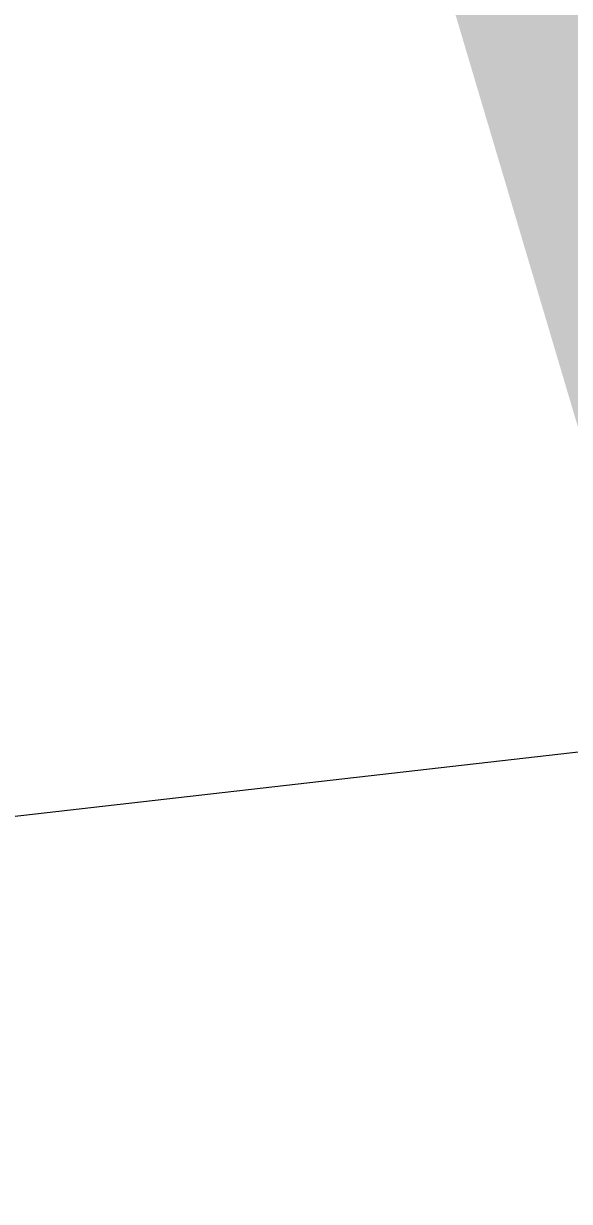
# Model space of a CAD drawing. Extents: x 2081963 to 2085386, y 738291 to 742228.
# Drawn here: x 2082333.537 to 2082334.723, y 741210.649 to 741213.207 of the extents above; entities that cross this region are included whole.
import ezdxf
from ezdxf.enums import TextEntityAlignment as Align

# ---------------------------------------------------------------- set-up
doc = ezdxf.new("R2010")
doc.units = 0
doc.header["$MEASUREMENT"] = 0
for name, color, linetype, lineweight in [('Prop Dimension', 7, 'Continuous', 13), ('Prop Lane Lines', 9, 'Continuous', 13), ('Prop Terminator CELL', 7, 'Continuous', 0)]:
    doc.layers.add(name, color=color, linetype=linetype, lineweight=lineweight)
doc.styles.add('Style-ITALICS', font='ITALICS.shx')

# ---------------------------------------------------------------- blocks, each defined once
blk = doc.blocks.new('Terminator_9')
at = {"layer": 'Prop Terminator CELL', "color": 1, "linetype": 'Continuous', "lineweight": 0}
blk.add_solid([(-9, 1.55), (0, 0), (-7.9, 0), (-9.05, -1.6)], dxfattribs=at)
blk = doc.blocks.new('*U34')
at = {"layer": 'Prop Terminator CELL', "color": 1, "linetype": 'Continuous', "lineweight": 0, "xscale": 0.375, "yscale": 0.375, "zscale": 0.375, "rotation": 276.511855}
blk.add_blockref('Terminator_9', (4.462797, -4.967779), dxfattribs=at)
at = {"layer": 'Prop Dimension', "style": 'Style-ITALICS'}
blk.add_text("10'", height=5, rotation=96.511853, dxfattribs=at).set_placement((-0.004484, 0.164313), align=Align.MIDDLE_CENTER)

msp = doc.modelspace()

# ---------------------------------------------------------------- linework, layer by layer
at = {"layer": 'Prop Lane Lines'}
msp.add_line((2082285.2663, 741205.9786), (2082334.9437, 741211.649), dxfattribs=at)

# ---------------------------------------------------------------- block references
at = {"layer": 'Prop Terminator CELL', "color": 1, "linetype": 'Continuous', "lineweight": 0}
for p in [(2082330.4809, 741216.6168), (2082331.615, 741206.6813)]:
    msp.add_blockref('*U34', p, dxfattribs=at)

doc.saveas('drawing.dxf')
